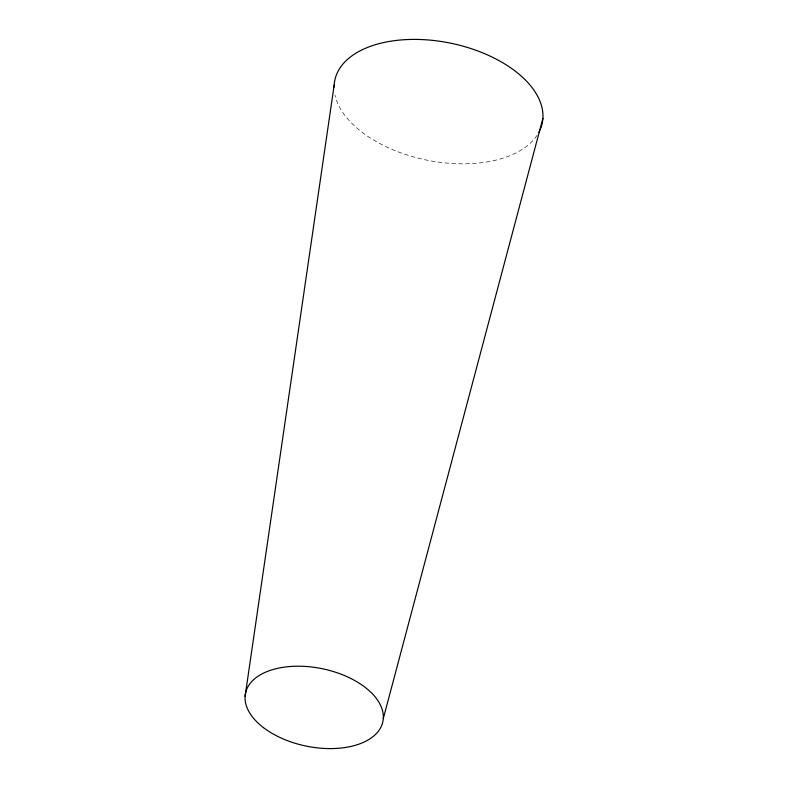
<?xml version="1.0" encoding="UTF-8"?>
<svg xmlns="http://www.w3.org/2000/svg" width="788" height="788" viewBox="0 0 788 788"><rect width="100%" height="100%" fill="white"/><g stroke="black" fill="none" stroke-linecap="round" stroke-linejoin="round"><path stroke-width="0.59" stroke-dasharray="3.94 2.96" d="M537.091 135.27A105.897 59.681 11.6 0 1 427.736 160.309A105.897 59.681 11.6 0 1 335.008 95.141"/><path stroke-width="1.18" d="M245.098 696.296L334.201 84.848M383.313 718.498L542.902 118.367M334.122 87.084A105.897 59.681 11.6 0 1 453.218 43.724A105.897 59.681 11.6 0 1 538.903 132.236M263.448 727.61A70.132 39.518 11.6 0 0 380.259 728.388A70.132 39.518 11.6 0 0 298.898 666.205A70.132 39.518 11.6 0 0 263.448 727.61"/></g></svg>
